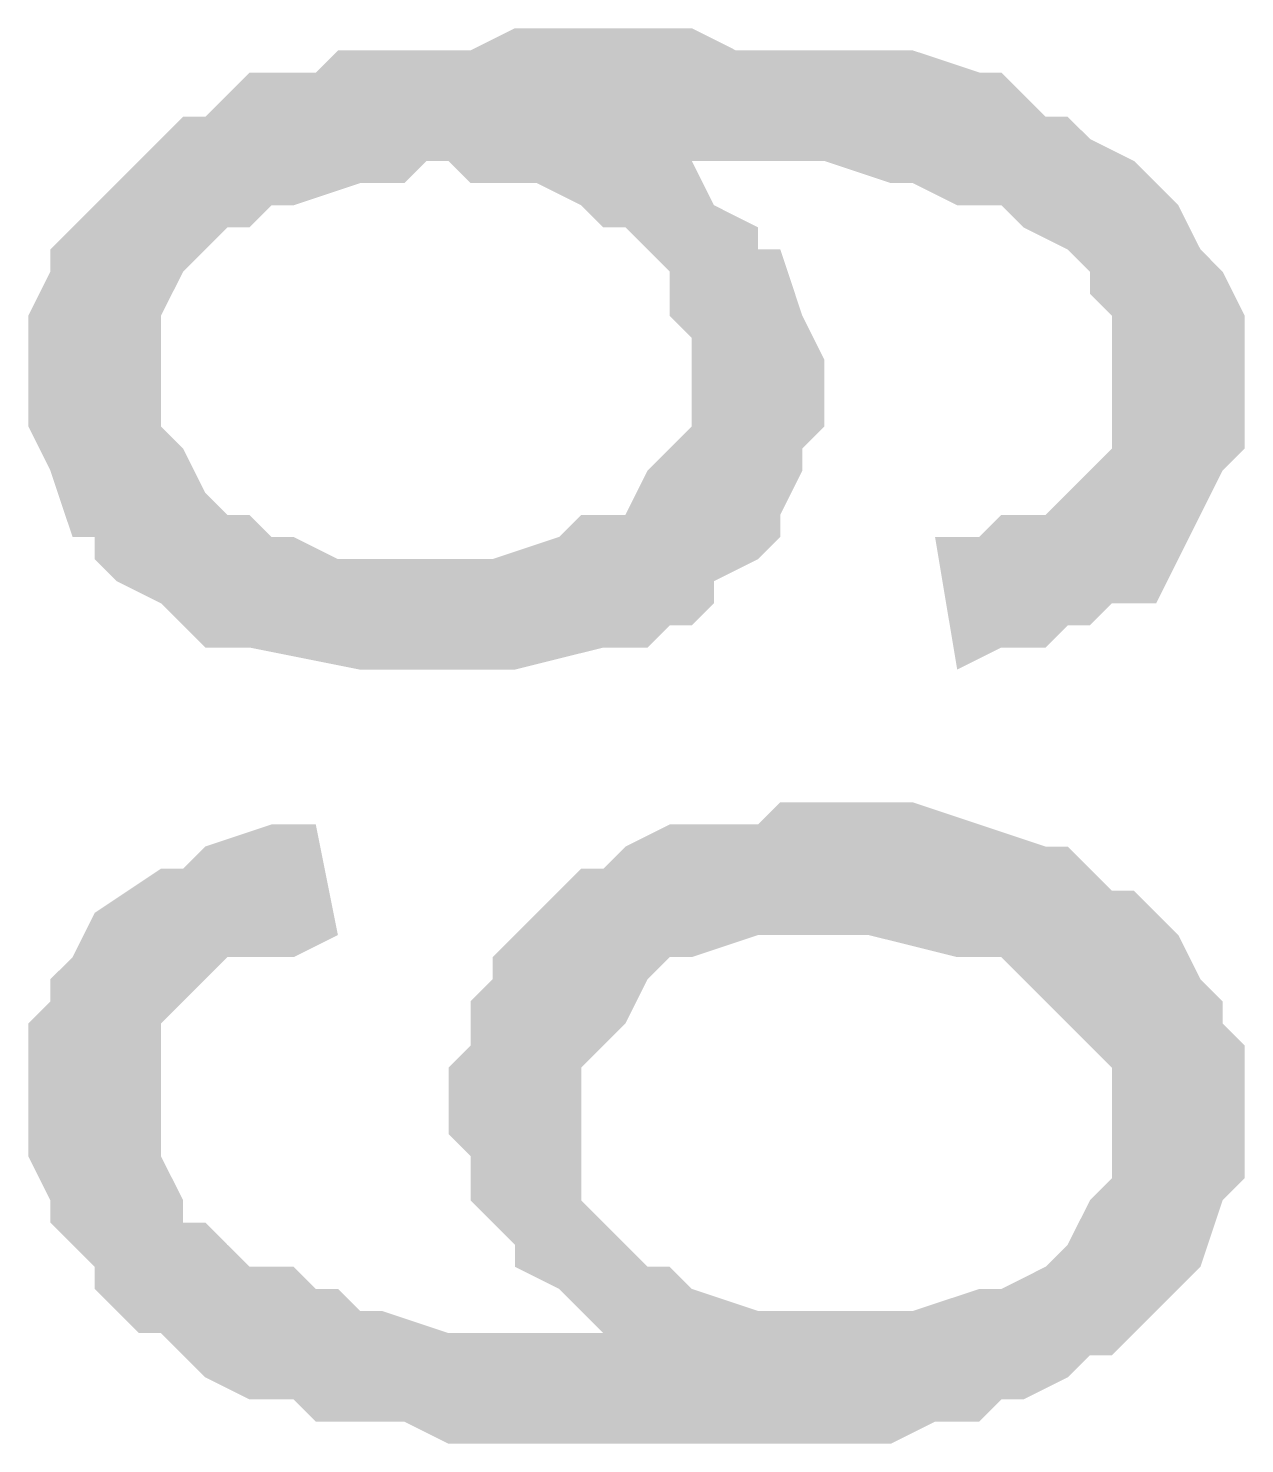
# Model space of a CAD drawing. Header units: inches. Extents: x -186 to 186, y -282 to 282.
# Drawn here: x 74.407 to 76.444, y -201.519 to -199.148 of the extents above; entities that cross this region are included whole.
import ezdxf

# ---------------------------------------------------------------- set-up
doc = ezdxf.new("R2010")
doc.units = ezdxf.units.IN
doc.header["$MEASUREMENT"] = 0
doc.layers.add('H', color=7, linetype='CONTINUOUS', lineweight=100)

msp = doc.modelspace()

# ---------------------------------------------------------------- hatches: boundary and pattern name
at = {"layer": 'H', "linetype": 'Continuous'}
for points in [[(75.7407, -199.7778), (75.7407, -199.7037), (75.7037, -199.6296), (75.6667, -199.5185), (75.6296, -199.5185), (75.6296, -199.4815), (75.5556, -199.4444), (75.5185, -199.3704), (75.4815, -199.3704), (75.4444, -199.1481), (75.2222, -199.1481), (75.1481, -199.1852), (75.1111, -199.1852), (75.037, -199.1852), (74.963, -199.1852), (74.9259, -199.1852), (74.8889, -199.2222), (74.8148, -199.2222), (74.7778, -199.2222), (74.7407, -199.2593), (74.7037, -199.2963), (74.6667, -199.2963), (74.6296, -199.3333), (74.5926, -199.3704), (74.6296, -199.7407), (74.6296, -199.6667), (74.6296, -199.6296), (74.6667, -199.5556), (74.7037, -199.5185), (74.7407, -199.4815), (74.7778, -199.4815), (74.8148, -199.4444), (74.8519, -199.4444), (74.963, -199.4074), (75.037, -199.4074), (75.0741, -199.3704), (75.1111, -199.3704), (75.1481, -199.4074), (75.2222, -199.4074), (75.2593, -199.4074), (75.3333, -199.4444), (75.3704, -199.4815), (75.4074, -199.4815), (75.4444, -199.5185), (75.4815, -199.5556), (75.4815, -199.6296), (75.5185, -199.6667), (75.5185, -199.7037), (75.5185, -200.1481), (75.5556, -200.1111), (75.5556, -200.0741), (75.6296, -200.037), (75.6667, -200), (75.6667, -199.963), (75.7037, -199.8889), (75.7037, -199.8519), (75.7407, -199.8148)], [(76.2593, -199.3704), (76.1852, -199.3333), (76.1481, -199.2963), (76.1111, -199.2963), (76.0741, -199.2593), (76.037, -199.2222), (76, -199.2222), (75.8889, -199.1852), (75.8148, -199.1852), (75.7778, -199.1852), (75.7037, -199.1852), (75.5926, -199.1852), (75.5185, -199.1481), (75.4444, -199.1481), (75.4815, -199.3704), (75.6296, -199.3704), (75.6667, -199.3704), (75.7407, -199.3704), (75.8519, -199.4074), (75.8889, -199.4074), (75.963, -199.4444), (76, -199.4444), (76.037, -199.4444), (76.0741, -199.4815), (76.1481, -199.5185), (76.1852, -199.5556), (76.1852, -199.5926), (76.2222, -199.6296), (76.2222, -199.7037), (76.2222, -199.7407)], [(75.5185, -200.1481), (75.5185, -199.7037), (75.5185, -199.7778), (75.5185, -199.8148), (75.4815, -199.8519), (75.4444, -199.8889), (75.4074, -199.963), (75.3704, -199.963), (75.3333, -199.963), (75.2963, -200), (75.1852, -200.037), (75.1481, -200.037), (75.037, -200.037), (74.963, -200.037), (74.9259, -200.037), (74.8519, -200), (74.8148, -200), (74.7778, -199.963), (74.7407, -199.963), (74.7037, -199.9259), (74.6667, -199.8519), (74.6296, -199.8148), (74.6296, -199.7778), (74.6296, -199.7407), (74.5926, -199.3704), (74.5556, -199.4074), (74.5185, -199.4444), (74.4815, -199.4815), (74.4444, -199.5185), (74.4444, -199.5556), (74.4074, -199.6296), (74.4074, -199.6667), (74.4074, -199.7407), (74.4074, -199.7778), (74.4074, -199.8148), (74.4444, -199.8889), (74.4815, -200), (74.5185, -200), (74.5185, -200.037), (74.5556, -200.0741), (74.6296, -200.1111), (74.6667, -200.1481), (74.7037, -200.1852), (74.7778, -200.1852), (74.963, -200.2222), (75.2222, -200.2222), (75.3704, -200.1852), (75.4444, -200.1852), (75.4815, -200.1481)], [(76.4444, -199.7407), (76.4444, -199.6667), (76.4444, -199.6296), (76.4074, -199.5556), (76.3704, -199.5185), (76.3333, -199.4444), (76.2963, -199.4074), (76.2593, -199.3704), (76.2222, -199.7407), (76.2222, -199.8148), (76.2222, -199.8519), (76.1852, -199.8889), (76.1481, -199.9259), (76.1111, -199.963), (76.037, -199.963), (76, -200), (75.9259, -200), (75.963, -200.2222), (76.037, -200.1852), (76.1111, -200.1852), (76.1481, -200.1481), (76.1852, -200.1481), (76.2222, -200.1111), (76.2963, -200.1111), (76.3333, -200.037), (76.3704, -199.963), (76.4074, -199.8889), (76.4444, -199.8519), (76.4444, -199.8148)], [(76.2593, -200.5926), (76.2222, -200.5926), (76.1852, -200.5556), (76.1481, -200.5185), (76.1111, -200.5185), (75.8889, -200.4444), (75.6667, -200.4444), (75.6296, -200.4815), (75.5556, -200.4815), (75.4815, -200.4815), (75.4074, -200.5185), (75.3704, -200.5556), (75.3333, -200.5556), (75.3333, -201), (75.3333, -200.9259), (75.3333, -200.8889), (75.3704, -200.8519), (75.4074, -200.8148), (75.4444, -200.7407), (75.4815, -200.7037), (75.5185, -200.7037), (75.6296, -200.6667), (75.7037, -200.6667), (75.8148, -200.6667), (75.963, -200.7037), (76.037, -200.7037), (76.0741, -200.7407), (76.1111, -200.7778), (76.1481, -200.8148), (76.1852, -200.8519), (76.2222, -200.8889), (76.2222, -200.963), (76.2222, -201)], [(74.9259, -200.6667), (74.8889, -200.4815), (74.8148, -200.4815), (74.7037, -200.5185), (74.6667, -200.5556), (74.6296, -200.5556), (74.5185, -200.6296), (74.4815, -200.7037), (74.4444, -200.7407), (74.4444, -200.7778), (74.4074, -200.8148), (74.4074, -200.8889), (74.4074, -200.963), (74.4074, -201), (74.4074, -201.037), (74.4444, -201.1111), (74.4444, -201.1481), (74.4815, -201.1852), (74.5185, -201.2222), (74.5185, -201.2593), (74.5556, -201.2963), (74.5926, -201.3333), (74.6296, -200.963), (74.6296, -200.8889), (74.6296, -200.8148), (74.6667, -200.7778), (74.7037, -200.7407), (74.7407, -200.7037), (74.8519, -200.7037)], [(75.4074, -201.1852), (75.3704, -201.1481), (75.3333, -201.1111), (75.3333, -201.037), (75.3333, -200.5556), (75.2963, -200.5926), (75.2593, -200.6296), (75.2222, -200.6667), (75.1852, -200.7037), (75.1852, -200.7407), (75.1481, -200.7778), (75.1481, -200.8519), (75.1111, -200.8889), (75.1111, -201), (75.1481, -201.037), (75.1481, -201.1111), (75.1852, -201.1481), (75.2222, -201.1852), (75.2222, -201.2222), (75.2963, -201.2593), (75.3333, -201.2963), (75.3704, -201.3333)], [(76.4444, -200.963), (76.4444, -200.8519), (76.4074, -200.8148), (76.4074, -200.7778), (76.3704, -200.7407), (76.3333, -200.6667), (76.2963, -200.6296), (76.2593, -200.5926), (76.2222, -201), (76.2222, -201.037), (76.2222, -201.0741), (76.1852, -201.1111), (76.1481, -201.1852), (76.1111, -201.2222), (76.037, -201.2593), (76, -201.2593), (75.8889, -201.2963), (75.8519, -201.2963), (75.7778, -201.2963), (75.7037, -201.2963), (75.6296, -201.2963), (75.5185, -201.2593), (75.4815, -201.2222), (75.4444, -201.2222), (75.4074, -201.1852), (75.3704, -201.3333), (75.1111, -201.3333), (75, -201.2963), (74.963, -201.2963), (74.9259, -201.2593), (74.8889, -201.2593), (74.8519, -201.2222), (74.7778, -201.2222), (74.7407, -201.1852), (74.7037, -201.1481), (74.6667, -201.1481), (74.6667, -201.1111), (74.6296, -201.037), (74.6296, -201), (74.6296, -200.963), (74.5926, -201.3333), (74.6296, -201.3333), (74.6667, -201.3704), (74.7037, -201.4074), (74.7778, -201.4444), (74.8519, -201.4444), (74.8889, -201.4815), (74.963, -201.4815), (75, -201.4815), (75.037, -201.4815), (75.1111, -201.5185), (75.1481, -201.5185), (75.2222, -201.5185), (75.3333, -201.5185), (75.4074, -201.5185), (75.5185, -201.5185), (75.5556, -201.5185), (75.7778, -201.5185), (75.8148, -201.5185), (75.8519, -201.5185), (75.9259, -201.4815), (76, -201.4815), (76.037, -201.4444), (76.0741, -201.4444), (76.1481, -201.4074), (76.1852, -201.3704), (76.2222, -201.3704), (76.2593, -201.3333), (76.2963, -201.2963), (76.3333, -201.2593), (76.3704, -201.2222), (76.4074, -201.1111), (76.4444, -201.0741), (76.4444, -201.037)]]:
    msp.add_hatch(color=0, dxfattribs=at).paths.add_polyline_path(points)

doc.saveas('drawing.dxf')
